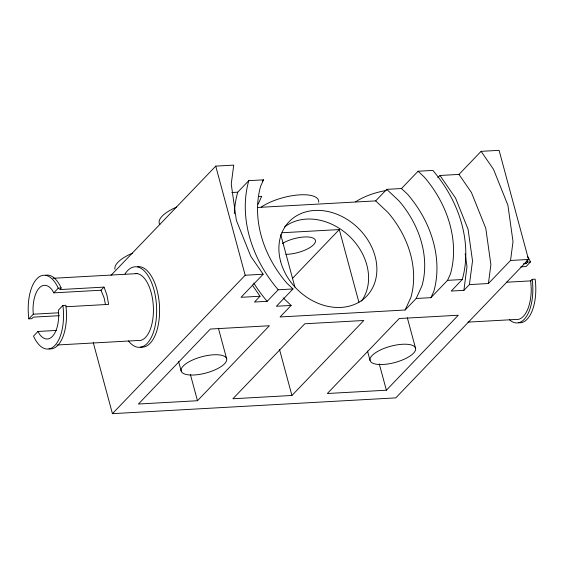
<?xml version="1.0" encoding="UTF-8"?>
<svg xmlns="http://www.w3.org/2000/svg" width="564" height="564" viewBox="0 0 564 564"><rect width="100%" height="100%" fill="white"/><g stroke="black" fill="none" stroke-linecap="round" stroke-linejoin="round"><path stroke-width="0.85" d="M257.642 207.46L375.673 200.89L386.742 189.356L401.49 188.538L418.086 171.23L432.842 170.413A120.978 97.276 43.8 0 1 462.283 279.525L451.221 291.059L463.89 290.354L466.985 266.659L465.187 253.842M463.89 290.354L469.424 284.587L472.519 260.892L468.071 229.287L455.585 198.133L439.976 175.475L437.77 177.78M469.424 284.587L488.424 283.53L490.891 264.643L485.78 228.3L471.419 192.472L458.983 174.417L439.976 175.475M488.424 283.53L510.547 260.462L513.014 241.575L507.903 205.233L493.542 169.404L481.106 151.342L458.983 174.417M234.314 213.742A120.978 97.276 43.8 0 1 237.733 192.19L248.794 180.656L263.55 179.838L260.66 186.148A107.534 86.468 43.8 0 0 286.829 283.142L292.991 288.951L276.402 306.252L291.151 305.434L283.135 297.884M258.093 204.21L261.71 196.321L259.109 196.462M291.151 305.434L280.089 316.968L405.121 310.01L410.909 297.376A94.096 75.661 43.8 0 0 388.004 212.508L375.673 200.89M405.121 310.01L416.183 298.476L421.971 285.842A94.096 75.661 43.8 0 0 399.072 200.974L386.742 189.356M416.183 298.476L430.931 297.651L433.829 291.334A107.534 86.468 43.8 0 0 407.659 194.347L401.49 188.538M430.931 297.651L447.527 280.35L450.424 274.034A107.534 86.468 43.8 0 0 424.255 177.04L418.086 171.23M361.214 301.106L362.236 300.013A53.77 43.238 43.8 0 0 349.088 235.971A53.77 43.238 43.8 0 0 284.644 226.897M59.333 315.685L33.283 317.137L31.803 318.681L28.849 318.843L33.304 314.204L58.663 312.794M33.304 314.204L33.022 310.024A26.882 12.782 86.8 0 1 52.177 290.044L53.784 292.85L58.233 288.204L61.187 288.042L59.699 289.586L103.973 287.125L104.333 287.753L106.927 295.106L108.633 304.384L66.094 306.753M56.322 330.441L37.957 331.463L33.509 336.102A36.963 17.576 86.8 0 0 54.87 345.492A36.963 17.576 86.8 0 0 62.893 305.462L65.84 305.3A36.963 17.576 86.8 0 1 49.005 348.792M62.893 305.462L58.437 310.108L58.719 314.289A26.882 12.782 86.8 0 1 39.565 334.269L37.957 331.463M111.002 275.331L215.737 166.119L233.715 165.118L231.247 184.005L236.358 220.348L250.719 256.176L263.155 274.238L241.032 297.306L260.039 296.248L252.235 284.919M53.784 292.85L101.005 290.22L103.973 287.125M262.366 181.072L263.55 179.838M93.257 342.602L112.433 413.659L245.178 275.239L263.155 274.238M260.039 296.248L254.505 302.015L267.174 301.31L278.235 289.776L292.991 288.951M292.371 278.489L339.288 229.569L358.951 302.438M197.471 400.729L269.373 325.752L210.344 329.045L138.434 404.021L197.471 400.729L190.364 374.39M291.919 395.47L363.822 320.493L304.793 323.785L232.89 398.762L291.919 395.47L279.54 349.581M386.375 390.217L458.278 315.234L399.241 318.526L327.339 393.503L386.375 390.217L379.262 363.872M481.106 151.342L499.091 150.341L528.531 259.461L395.787 397.881L112.433 413.659M523.455 263.769L526.057 263.621L527.544 262.077L530.491 261.915A36.963 17.576 86.8 0 0 527.678 256.719M530.491 261.915L526.043 266.553L520.798 266.842M506.409 282.233L530.717 280.879L532.197 279.335L535.151 279.173A36.963 17.576 86.8 0 1 518.316 322.664M231.818 192.521L237.733 192.19M281.993 232.756L339.288 229.569M53.037 278.285L137.2 273.603M510.547 260.462L528.531 259.461M447.527 280.35L462.283 279.525M56.879 345.013L137.538 340.522A33.607 15.982 86.8 0 0 153.401 307.979A33.607 15.982 86.8 0 0 135.529 273.505M468.007 322.122L515.348 319.485A33.607 15.982 86.8 0 0 531.239 288.69L530.717 280.879M525.204 262.126L526.057 263.621M101.005 290.22L104.157 297.989L105.475 304.659M407.314 317.722L415.569 348.319A23.554 8.404 -15.1 0 1 383.118 364.478A23.554 8.404 -15.1 0 1 379.741 350.314A23.554 8.404 -15.1 0 1 415.569 348.319M367.524 351.069L370.047 360.417M280.717 234.546L294.887 287.083M215.737 166.119L245.178 275.239M218.409 328.241L226.665 358.838A23.554 8.404 -15.1 0 1 194.213 374.989A23.554 8.404 -15.1 0 1 190.836 360.833A23.554 8.404 -15.1 0 1 226.665 358.838M178.619 361.587L181.143 370.936M532.197 279.335A36.963 17.576 86.8 0 1 527.333 315.001A36.963 17.576 86.8 0 1 509.525 319.802M526.79 260.49A36.963 17.576 86.8 0 1 527.544 262.077M355.651 201.856A33.607 11.985 -15.1 0 1 386.298 190.498M261.202 207.115A33.607 11.985 -15.1 0 1 297.996 194.975A33.607 11.985 -15.1 0 1 318.695 202.222M282.381 243.451A20.163 7.191 -15.1 0 1 308.797 237.042A20.163 7.191 -15.1 0 1 311.751 246.313A20.163 7.191 -15.1 0 1 285.849 254.336M124.982 273.998A40.326 19.176 86.8 0 1 150.398 279.941A40.326 19.176 86.8 0 1 153.154 333.056A40.326 19.176 86.8 0 1 128.458 340.952M137.602 266.673A40.326 19.176 86.8 0 1 159.541 307.465A40.326 19.176 86.8 0 1 140.528 347.043M159.845 224.599A33.607 11.985 -15.1 0 1 176.68 207.044M114.957 269.289A33.607 11.985 -15.1 0 1 132.434 253.18M28.849 318.843A36.963 17.576 86.8 0 1 36.871 278.813A36.963 17.576 86.8 0 1 58.233 288.204M45.564 275.239A36.963 17.576 86.8 0 1 61.187 288.042M278.235 289.776A120.978 97.276 43.8 0 1 248.794 180.656M267.174 301.31A120.978 97.276 43.8 0 1 253.758 283.015M280.661 261.562A53.77 43.238 43.8 0 0 362.828 299.611A53.77 43.238 43.8 0 0 340.162 215.617A53.77 43.238 43.8 0 0 280.661 261.562"/></g></svg>
